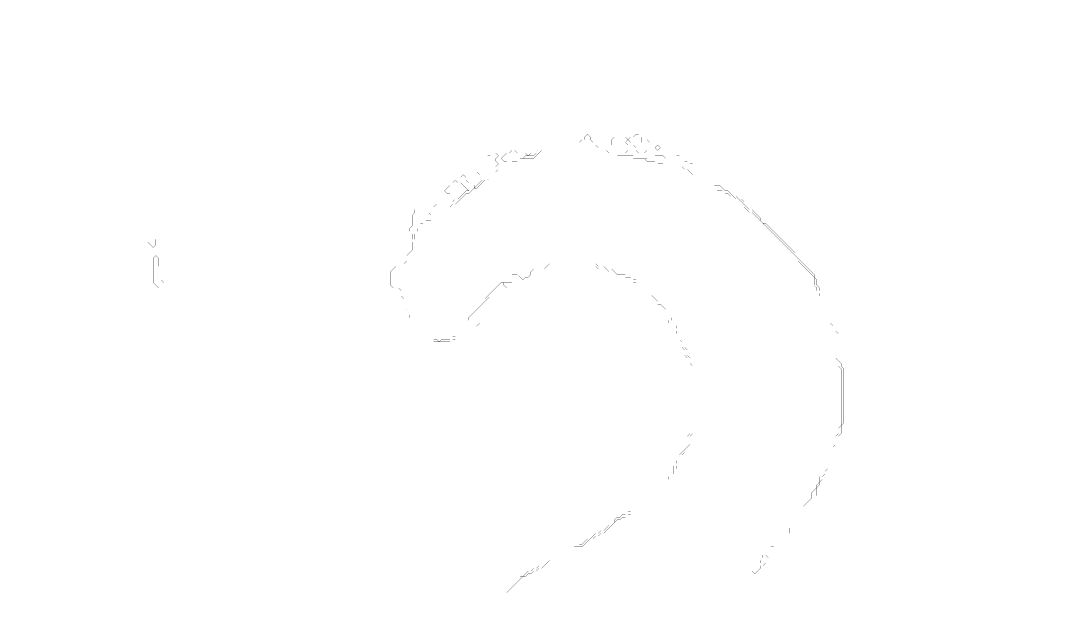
# Model space of a CAD drawing. Header units: metres. Extents: x 0 to 4479, y -4989 to 0.
# Drawn here: x 0 to 4479, y -2494 to 0 of the extents above; entities that cross this region are included whole.
import ezdxf

# ---------------------------------------------------------------- set-up
doc = ezdxf.new("R2010")
doc.units = ezdxf.units.M
doc.layers.add('conductor', color=1, linetype='Continuous')
doc.layers.add('substrate', color=5, linetype='Continuous')

msp = doc.modelspace()

# ---------------------------------------------------------------- linework, layer by layer
at = {"layer": 'conductor', "const_width": 0.5}
for points in [[(4479.2, -2500), (4479.2, -2488.4), (4479.2, -2476.9), (4479.2, -2465.3), (4479.2, -2453.7), (4479.2, -2442.1), (4479.2, -2430.6), (4479.2, -2419), (4479.2, -2407.4), (4479.2, -2395.8), (4479.2, -2384.3), (4479.2, -2372.7), (4479.2, -2361.1), (4479.2, -2349.5), (4479.2, -2338), (4479.2, -2326.4), (4479.2, -2314.8), (4479.2, -2303.2), (4479.2, -2291.7), (4479.2, -2280.1), (4479.2, -2268.5), (4479.2, -2256.9), (4479.2, -2245.4), (4479.2, -2233.8), (4479.2, -2222.2), (4479.2, -2210.6), (4479.2, -2199.1), (4479.2, -2187.5), (4479.2, -2175.9), (4479.2, -2164.4), (4479.2, -2152.8), (4479.2, -2141.2), (4479.2, -2129.6), (4479.2, -2118.1), (4479.2, -2106.5), (4479.2, -2094.9), (4479.2, -2083.3), (4479.2, -2071.8), (4479.2, -2060.2), (4479.2, -2048.6), (4479.2, -2037), (4479.2, -2025.5), (4479.2, -2013.9), (4479.2, -2002.3), (4479.2, -1990.7), (4479.2, -1979.2), (4479.2, -1967.6), (4479.2, -1956), (4479.2, -1944.4), (4479.2, -1932.9), (4479.2, -1921.3), (4479.2, -1909.7), (4479.2, -1898.1), (4479.2, -1886.6), (4479.2, -1875), (4479.2, -1863.4), (4479.2, -1851.9), (4479.2, -1840.3), (4479.2, -1828.7), (4479.2, -1817.1), (4479.2, -1805.6), (4479.2, -1794), (4479.2, -1782.4), (4479.2, -1770.8), (4479.2, -1759.3), (4479.2, -1747.7), (4479.2, -1736.1), (4479.2, -1724.5), (4479.2, -1713), (4479.2, -1701.4), (4479.2, -1689.8), (4479.2, -1678.2), (4479.2, -1666.7), (4479.2, -1655.1), (4479.2, -1643.5), (4479.2, -1631.9), (4479.2, -1620.4), (4479.2, -1608.8), (4479.2, -1597.2), (4479.2, -1585.6), (4479.2, -1574.1), (4479.2, -1562.5), (4479.2, -1550.9), (4479.2, -1539.4), (4479.2, -1527.8), (4479.2, -1516.2), (4479.2, -1504.6), (4479.2, -1493.1), (4479.2, -1481.5), (4479.2, -1469.9), (4479.2, -1458.3), (4479.2, -1446.8), (4479.2, -1435.2), (4479.2, -1423.6), (4479.2, -1412), (4479.2, -1400.5), (4479.2, -1388.9), (4479.2, -1377.3), (4479.2, -1365.7), (4479.2, -1354.2), (4479.2, -1342.6), (4479.2, -1331), (4479.2, -1319.4), (4479.2, -1307.9), (4479.2, -1296.3), (4479.2, -1284.7), (4479.2, -1273.1), (4479.2, -1261.6), (4479.2, -1250), (4479.2, -1238.4), (4479.2, -1226.9), (4479.2, -1215.3), (4479.2, -1203.7), (4479.2, -1192.1), (4479.2, -1180.6), (4479.2, -1169), (4479.2, -1157.4), (4479.2, -1145.8), (4479.2, -1134.3), (4479.2, -1122.7), (4479.2, -1111.1), (4479.2, -1099.5), (4479.2, -1088), (4479.2, -1076.4), (4479.2, -1064.8), (4479.2, -1053.2), (4479.2, -1041.7), (4479.2, -1030.1), (4479.2, -1018.5), (4479.2, -1006.9), (4479.2, -995.4), (4479.2, -983.8), (4479.2, -972.2), (4479.2, -960.6), (4479.2, -949.1), (4479.2, -937.5), (4479.2, -925.9), (4479.2, -914.4), (4479.2, -902.8), (4479.2, -891.2), (4479.2, -879.6), (4479.2, -868.1), (4479.2, -856.5), (4479.2, -844.9), (4479.2, -833.3), (4479.2, -821.8), (4479.2, -810.2), (4479.2, -798.6), (4479.2, -787), (4479.2, -775.5), (4479.2, -763.9), (4479.2, -752.3), (4479.2, -740.7), (4479.2, -729.2), (4479.2, -717.6), (4479.2, -706), (4479.2, -694.4), (4479.2, -682.9), (4479.2, -671.3), (4479.2, -659.7), (4479.2, -648.1), (4479.2, -636.6), (4479.2, -625), (4479.2, -613.4), (4479.2, -601.9), (4479.2, -590.3), (4479.2, -578.7), (4479.2, -567.1), (4479.2, -555.6), (4479.2, -544), (4479.2, -532.4), (4479.2, -520.8), (4479.2, -509.3), (4479.2, -497.7), (4479.2, -486.1), (4479.2, -474.5), (4479.2, -463), (4479.2, -451.4), (4479.2, -439.8), (4479.2, -428.2), (4479.2, -416.7), (4479.2, -405.1), (4479.2, -393.5), (4479.2, -381.9), (4479.2, -370.4), (4479.2, -358.8), (4479.2, -347.2), (4479.2, -335.6), (4479.2, -324.1), (4479.2, -312.5), (4479.2, -300.9), (4479.2, -289.4), (4479.2, -277.8), (4479.2, -266.2), (4479.2, -254.6), (4479.2, -243.1), (4479.2, -231.5), (4479.2, -219.9), (4479.2, -208.3), (4479.2, -196.8), (4479.2, -185.2), (4479.2, -173.6), (4479.2, -162), (4479.2, -150.5), (4479.2, -138.9), (4479.2, -127.3), (4479.2, -115.7), (4479.2, -104.2), (4479.2, -92.6), (4479.2, -81), (4479.2, -69.4), (4479.2, -57.9), (4479.2, -46.3), (4479.2, -34.7), (4479.2, -23.1), (4479.2, -11.6), (4479.2, 0), (4467.6, 0), (4456, 0), (4444.4, 0), (4432.9, 0), (4421.3, 0), (4409.7, 0), (4398.1, 0), (4386.6, 0), (4375, 0), (4363.4, 0), (4351.9, 0), (4340.3, 0), (4328.7, 0), (4317.1, 0), (4305.6, 0), (4294, 0), (4282.4, 0), (4270.8, 0), (4259.3, 0), (4247.7, 0), (4236.1, 0), (4224.5, 0), (4213, 0), (4201.4, 0), (4189.8, 0), (4178.2, 0), (4166.7, 0), (4155.1, 0), (4143.5, 0), (4131.9, 0), (4120.4, 0), (4108.8, 0), (4097.2, 0), (4085.6, 0), (4074.1, 0), (4062.5, 0), (4050.9, 0), (4039.4, 0), (4027.8, 0), (4016.2, 0), (4004.6, 0), (3993.1, 0), (3981.5, 0), (3969.9, 0), (3958.3, 0), (3946.8, 0), (3935.2, 0), (3923.6, 0), (3912, 0), (3900.5, 0), (3888.9, 0), (3877.3, 0), (3865.7, 0), (3854.2, 0), (3842.6, 0), (3831, 0), (3819.4, 0), (3807.9, 0), (3796.3, 0), (3784.7, 0), (3773.1, 0), (3761.6, 0), (3750, 0), (3738.4, 0), (3726.9, 0), (3715.3, 0), (3703.7, 0), (3692.1, 0), (3680.6, 0), (3669, 0), (3657.4, 0), (3645.8, 0), (3634.3, 0), (3622.7, 0), (3611.1, 0), (3599.5, 0), (3588, 0), (3576.4, 0), (3564.8, 0), (3553.2, 0), (3541.7, 0), (3530.1, 0), (3518.5, 0), (3506.9, 0), (3495.4, 0), (3483.8, 0), (3472.2, 0), (3460.6, 0), (3449.1, 0), (3437.5, 0), (3425.9, 0), (3414.4, 0), (3402.8, 0), (3391.2, 0), (3379.6, 0), (3368.1, 0), (3356.5, 0), (3344.9, 0), (3333.3, 0), (3321.8, 0), (3310.2, 0), (3298.6, 0), (3287, 0), (3275.5, 0), (3263.9, 0), (3252.3, 0), (3240.7, 0), (3229.2, 0), (3217.6, 0), (3206, 0), (3194.4, 0), (3182.9, 0), (3171.3, 0), (3159.7, 0), (3148.1, 0), (3136.6, 0), (3125, 0), (3113.4, 0), (3101.9, 0), (3090.3, 0), (3078.7, 0), (3067.1, 0), (3055.6, 0), (3044, 0), (3032.4, 0), (3020.8, 0), (3009.3, 0), (2997.7, 0), (2986.1, 0), (2974.5, 0), (2963, 0), (2951.4, 0), (2939.8, 0), (2928.2, 0), (2916.7, 0), (2905.1, 0), (2893.5, 0), (2881.9, 0), (2870.4, 0), (2858.8, 0), (2847.2, 0), (2835.6, 0), (2824.1, 0), (2812.5, 0), (2800.9, 0), (2789.4, 0), (2777.8, 0), (2766.2, 0), (2754.6, 0), (2743.1, 0), (2731.5, 0), (2719.9, 0), (2708.3, 0), (2696.8, 0), (2685.2, 0), (2673.6, 0), (2662, 0), (2650.5, 0), (2638.9, 0), (2627.3, 0), (2615.7, 0), (2604.2, 0), (2592.6, 0), (2581, 0), (2569.4, 0), (2557.9, 0), (2546.3, 0), (2534.7, 0), (2523.1, 0), (2511.6, 0), (2500, 0), (2488.4, 0), (2476.9, 0), (2465.3, 0), (2453.7, 0), (2442.1, 0), (2430.6, 0), (2419, 0), (2407.4, 0), (2395.8, 0), (2384.3, 0), (2372.7, 0), (2361.1, 0), (2349.5, 0), (2338, 0), (2326.4, 0), (2314.8, 0), (2303.2, 0), (2291.7, 0), (2280.1, 0), (2268.5, 0), (2256.9, 0), (2245.4, 0), (2233.8, 0), (2222.2, 0), (2210.6, 0), (2199.1, 0), (2187.5, 0), (2175.9, 0), (2164.4, 0), (2152.8, 0), (2141.2, 0), (2129.6, 0), (2118.1, 0), (2106.5, 0), (2094.9, 0), (2083.3, 0), (2071.8, 0), (2060.2, 0), (2048.6, 0), (2037, 0), (2025.5, 0), (2013.9, 0), (2002.3, 0), (1990.7, 0), (1979.2, 0), (1967.6, 0), (1956, 0), (1944.4, 0), (1932.9, 0), (1921.3, 0), (1909.7, 0), (1898.1, 0), (1886.6, 0), (1875, 0), (1863.4, 0), (1851.9, 0), (1840.3, 0), (1828.7, 0), (1817.1, 0), (1805.6, 0), (1794, 0), (1782.4, 0), (1770.8, 0), (1759.3, 0), (1747.7, 0), (1736.1, 0), (1724.5, 0), (1713, 0), (1701.4, 0), (1689.8, 0), (1678.2, 0), (1666.7, 0), (1655.1, 0), (1643.5, 0), (1631.9, 0), (1620.4, 0), (1608.8, 0), (1597.2, 0), (1585.6, 0), (1574.1, 0), (1562.5, 0), (1550.9, 0), (1539.4, 0), (1527.8, 0), (1516.2, 0), (1504.6, 0), (1493.1, 0), (1481.5, 0), (1469.9, 0), (1458.3, 0), (1446.8, 0), (1435.2, 0), (1423.6, 0), (1412, 0), (1400.5, 0), (1388.9, 0), (1377.3, 0), (1365.7, 0), (1354.2, 0), (1342.6, 0), (1331, 0), (1319.4, 0), (1307.9, 0), (1296.3, 0), (1284.7, 0), (1273.1, 0), (1261.6, 0), (1250, 0), (1238.4, 0), (1226.9, 0), (1215.3, 0), (1203.7, 0), (1192.1, 0), (1180.6, 0), (1169, 0), (1157.4, 0), (1145.8, 0), (1134.3, 0), (1122.7, 0), (1111.1, 0), (1099.5, 0), (1088, 0), (1076.4, 0), (1064.8, 0), (1053.2, 0), (1041.7, 0), (1030.1, 0), (1018.5, 0), (1006.9, 0), (995.4, 0), (983.8, 0), (972.2, 0), (960.6, 0), (949.1, 0), (937.5, 0), (925.9, 0), (914.4, 0), (902.8, 0), (891.2, 0), (879.6, 0), (868.1, 0), (856.5, 0), (844.9, 0), (833.3, 0), (821.8, 0), (810.2, 0), (798.6, 0), (787, 0), (775.5, 0), (763.9, 0), (752.3, 0), (740.7, 0), (729.2, 0), (717.6, 0), (706, 0), (694.4, 0), (682.9, 0), (671.3, 0), (659.7, 0), (648.1, 0), (636.6, 0), (625, 0), (613.4, 0), (601.9, 0), (590.3, 0), (578.7, 0), (567.1, 0), (555.6, 0), (544, 0), (532.4, 0), (520.8, 0), (509.3, 0), (497.7, 0), (486.1, 0), (474.5, 0), (463, 0), (451.4, 0), (439.8, 0), (428.2, 0), (416.7, 0), (405.1, 0), (393.5, 0), (381.9, 0), (370.4, 0), (358.8, 0), (347.2, 0), (335.6, 0), (324.1, 0), (312.5, 0), (300.9, 0), (289.4, 0), (277.8, 0), (266.2, 0), (254.6, 0), (243.1, 0), (231.5, 0), (219.9, 0), (208.3, 0), (196.8, 0), (185.2, 0), (173.6, 0), (162, 0), (150.5, 0), (138.9, 0), (127.3, 0), (115.7, 0), (104.2, 0), (92.6, 0), (81, 0), (69.4, 0), (57.9, 0), (46.3, 0), (34.7, 0), (23.1, 0), (11.6, 0), (0, 0), (0, -11.6), (0, -23.1), (0, -34.7), (0, -46.3), (0, -57.9), (0, -69.4), (0, -81), (0, -92.6), (0, -104.2), (0, -115.7), (0, -127.3), (0, -138.9), (0, -150.5), (0, -162), (0, -173.6), (0, -185.2), (0, -196.8), (0, -208.3), (0, -219.9), (0, -231.5), (0, -243.1), (0, -254.6), (0, -266.2), (0, -277.8), (0, -289.4), (0, -300.9), (0, -312.5), (0, -324.1), (0, -335.6), (0, -347.2), (0, -358.8), (0, -370.4), (0, -381.9), (0, -393.5), (0, -405.1), (0, -416.7), (0, -428.2), (0, -439.8), (0, -451.4), (0, -463), (0, -474.5), (0, -486.1), (0, -497.7), (0, -509.3), (0, -520.8), (0, -532.4), (0, -544), (0, -555.6), (0, -567.1), (0, -578.7), (0, -590.3), (0, -601.9), (0, -613.4), (0, -625), (0, -636.6), (0, -648.1), (0, -659.7), (0, -671.3), (0, -682.9), (0, -694.4), (0, -706), (0, -717.6), (0, -729.2), (0, -740.7), (0, -752.3), (0, -763.9), (0, -775.5), (0, -787), (0, -798.6), (0, -810.2), (0, -821.8), (0, -833.3), (0, -844.9), (0, -856.5), (0, -868.1), (0, -879.6), (0, -891.2), (0, -902.8), (0, -914.4), (0, -925.9), (0, -937.5), (0, -949.1), (0, -960.6), (0, -972.2), (0, -983.8), (0, -995.4), (0, -1006.9), (0, -1018.5), (0, -1030.1), (0, -1041.7), (0, -1053.2), (0, -1064.8), (0, -1076.4), (0, -1088), (0, -1099.5), (0, -1111.1), (0, -1122.7), (0, -1134.3), (0, -1145.8), (0, -1157.4), (0, -1169), (0, -1180.6), (0, -1192.1), (0, -1203.7), (0, -1215.3), (0, -1226.9), (0, -1238.4), (0, -1250), (0, -1261.6), (0, -1273.1), (0, -1284.7), (0, -1296.3), (0, -1307.9), (0, -1319.4), (0, -1331), (0, -1342.6), (0, -1354.2), (0, -1365.7), (0, -1377.3), (0, -1388.9), (0, -1400.5), (0, -1412), (0, -1423.6), (0, -1435.2), (0, -1446.8), (0, -1458.3), (0, -1469.9), (0, -1481.5), (0, -1493.1), (0, -1504.6), (0, -1516.2), (0, -1527.8), (0, -1539.4), (0, -1550.9), (0, -1562.5), (0, -1574.1), (0, -1585.6), (0, -1597.2), (0, -1608.8), (0, -1620.4), (0, -1631.9), (0, -1643.5), (0, -1655.1), (0, -1666.7), (0, -1678.2), (0, -1689.8), (0, -1701.4), (0, -1713), (0, -1724.5), (0, -1736.1), (0, -1747.7), (0, -1759.3), (0, -1770.8), (0, -1782.4), (0, -1794), (0, -1805.6), (0, -1817.1), (0, -1828.7), (0, -1840.3), (0, -1851.9), (0, -1863.4), (0, -1875), (0, -1886.6), (0, -1898.1), (0, -1909.7), (0, -1921.3), (0, -1932.9), (0, -1944.4), (0, -1956), (0, -1967.6), (0, -1979.2), (0, -1990.7), (0, -2002.3), (0, -2013.9), (0, -2025.5), (0, -2037), (0, -2048.6), (0, -2060.2), (0, -2071.8), (0, -2083.3), (0, -2094.9), (0, -2106.5), (0, -2118.1), (0, -2129.6), (0, -2141.2), (0, -2152.8), (0, -2164.4), (0, -2175.9), (0, -2187.5), (0, -2199.1), (0, -2210.6), (0, -2222.2), (0, -2233.8), (0, -2245.4), (0, -2256.9), (0, -2268.5), (0, -2280.1), (0, -2291.7), (0, -2303.2), (0, -2314.8), (0, -2326.4), (0, -2338), (0, -2349.5), (0, -2361.1), (0, -2372.7), (0, -2384.3), (0, -2395.8), (0, -2407.4), (0, -2419), (0, -2430.6), (0, -2442.1), (0, -2453.7), (0, -2465.3), (0, -2476.9), (0, -2488.4), (0, -2500)], [(1990.7, -2500), (2002.3, -2488.4), (2013.9, -2488.4), (2025.5, -2476.9), (2037, -2465.3), (2048.6, -2465.3), (2060.2, -2453.7), (2071.8, -2442.1), (2083.3, -2442.1), (2094.9, -2430.6), (2106.5, -2419), (2118.1, -2407.4), (2129.6, -2395.8), (2141.2, -2384.3), (2152.8, -2384.3), (2164.4, -2372.7), (2175.9, -2361.1), (2187.5, -2361.1), (2199.1, -2349.5), (2210.6, -2349.5), (2222.2, -2338), (2233.8, -2338), (2245.4, -2338), (2256.9, -2326.4), (2268.5, -2314.8), (2280.1, -2314.8), (2291.7, -2303.2), (2303.2, -2303.2), (2314.8, -2291.7), (2326.4, -2291.7), (2338, -2280.1), (2349.5, -2280.1), (2361.1, -2268.5), (2372.7, -2256.9), (2384.3, -2256.9), (2395.8, -2245.4), (2407.4, -2245.4), (2419, -2233.8), (2430.6, -2222.2), (2442.1, -2222.2), (2453.7, -2210.6), (2465.3, -2199.1), (2476.9, -2199.1), (2488.4, -2187.5), (2500, -2187.5), (2511.6, -2175.9), (2523.1, -2164.4), (2534.7, -2164.4), (2546.3, -2152.8), (2546.3, -2141.2), (2557.9, -2129.6), (2569.4, -2129.6), (2581, -2118.1), (2592.6, -2118.1), (2604.2, -2106.5), (2615.7, -2106.5), (2627.3, -2094.9), (2638.9, -2083.3), (2650.5, -2071.8), (2662, -2071.8), (2673.6, -2060.2), (2685.2, -2048.6), (2696.8, -2048.6), (2708.3, -2037), (2719.9, -2025.5), (2731.5, -2013.9), (2731.5, -2002.3), (2743.1, -1990.7), (2754.6, -1979.2), (2766.2, -1967.6), (2777.8, -1967.6), (2777.8, -1956), (2789.4, -1944.4), (2800.9, -1932.9), (2800.9, -1921.3), (2800.9, -1909.7), (2812.5, -1898.1), (2812.5, -1886.6), (2824.1, -1875), (2824.1, -1863.4), (2835.6, -1851.9), (2847.2, -1840.3), (2858.8, -1828.7), (2858.8, -1817.1), (2858.8, -1805.6), (2858.8, -1794), (2858.8, -1782.4), (2870.4, -1770.8), (2870.4, -1759.3), (2870.4, -1747.7), (2881.9, -1736.1), (2881.9, -1724.5), (2881.9, -1713), (2881.9, -1701.4), (2881.9, -1689.8), (2881.9, -1678.2), (2881.9, -1666.7), (2881.9, -1655.1), (2881.9, -1643.5), (2881.9, -1631.9), (2881.9, -1620.4), (2881.9, -1608.8), (2881.9, -1597.2), (2881.9, -1585.6), (2881.9, -1574.1), (2881.9, -1562.5), (2881.9, -1550.9), (2881.9, -1539.4), (2881.9, -1527.8), (2881.9, -1516.2), (2870.4, -1504.6), (2870.4, -1493.1), (2870.4, -1481.5), (2858.8, -1469.9), (2858.8, -1458.3), (2858.8, -1446.8), (2847.2, -1435.2), (2847.2, -1423.6), (2847.2, -1412), (2835.6, -1400.5), (2835.6, -1388.9), (2835.6, -1377.3), (2824.1, -1365.7), (2824.1, -1354.2), (2812.5, -1342.6), (2812.5, -1331), (2800.9, -1319.4), (2789.4, -1307.9), (2777.8, -1296.3), (2777.8, -1284.7), (2766.2, -1273.1), (2766.2, -1261.6), (2754.6, -1250), (2754.6, -1238.4), (2743.1, -1226.9), (2731.5, -1215.3), (2719.9, -1203.7), (2708.3, -1192.1), (2696.8, -1180.6), (2685.2, -1169), (2673.6, -1157.4), (2662, -1145.8), (2650.5, -1134.3), (2638.9, -1122.7), (2627.3, -1122.7), (2615.7, -1111.1), (2604.2, -1099.5), (2592.6, -1099.5), (2581, -1088), (2569.4, -1088), (2557.9, -1088), (2546.3, -1076.4), (2534.7, -1076.4), (2523.1, -1076.4), (2511.6, -1064.8), (2500, -1064.8), (2488.4, -1064.8), (2476.9, -1064.8), (2465.3, -1053.2), (2453.7, -1053.2), (2442.1, -1053.2), (2430.6, -1053.2), (2419, -1041.7), (2407.4, -1041.7), (2395.8, -1041.7), (2384.3, -1041.7), (2372.7, -1041.7), (2361.1, -1041.7), (2349.5, -1041.7), (2338, -1041.7), (2326.4, -1041.7), (2314.8, -1041.7), (2303.2, -1053.2), (2291.7, -1053.2), (2280.1, -1053.2), (2268.5, -1053.2), (2256.9, -1053.2), (2245.4, -1064.8), (2233.8, -1064.8), (2222.2, -1064.8), (2210.6, -1064.8), (2199.1, -1064.8), (2187.5, -1076.4), (2187.5, -1088), (2175.9, -1099.5), (2164.4, -1099.5), (2152.8, -1111.1), (2141.2, -1099.5), (2129.6, -1088), (2118.1, -1088), (2129.6, -1099.5), (2118.1, -1111.1), (2106.5, -1122.7), (2094.9, -1122.7), (2083.3, -1122.7), (2071.8, -1122.7), (2071.8, -1134.3), (2083.3, -1145.8), (2071.8, -1157.4), (2060.2, -1157.4), (2048.6, -1169), (2037, -1169), (2025.5, -1169), (2013.9, -1180.6), (2002.3, -1192.1), (1990.7, -1203.7), (1990.7, -1215.3), (1990.7, -1226.9), (1990.7, -1238.4), (1990.7, -1250), (1990.7, -1261.6), (1979.2, -1273.1), (1967.6, -1273.1), (1967.6, -1284.7), (1967.6, -1296.3), (1956, -1307.9), (1944.4, -1319.4), (1932.9, -1307.9), (1921.3, -1319.4), (1909.7, -1331), (1898.1, -1331), (1886.6, -1342.6), (1875, -1354.2), (1863.4, -1365.7), (1851.9, -1365.7), (1840.3, -1377.3), (1828.7, -1377.3), (1817.1, -1377.3), (1805.6, -1377.3), (1794, -1377.3), (1782.4, -1377.3), (1770.8, -1377.3), (1759.3, -1365.7), (1747.7, -1354.2), (1736.1, -1342.6), (1724.5, -1331), (1713, -1331), (1701.4, -1319.4), (1689.8, -1307.9), (1678.2, -1307.9), (1666.7, -1296.3), (1655.1, -1284.7), (1655.1, -1273.1), (1643.5, -1261.6), (1631.9, -1261.6), (1620.4, -1250), (1631.9, -1238.4), (1620.4, -1226.9), (1608.8, -1215.3), (1608.8, -1203.7), (1608.8, -1192.1), (1597.2, -1180.6), (1597.2, -1169), (1597.2, -1157.4), (1597.2, -1145.8), (1585.6, -1134.3), (1585.6, -1122.7), (1585.6, -1111.1), (1585.6, -1099.5), (1585.6, -1088), (1585.6, -1076.4), (1597.2, -1064.8), (1608.8, -1053.2), (1608.8, -1041.7), (1608.8, -1030.1), (1608.8, -1018.5), (1608.8, -1006.9), (1620.4, -995.4), (1620.4, -983.8), (1631.9, -972.2), (1643.5, -960.6), (1655.1, -960.6), (1666.7, -949.1), (1678.2, -937.5), (1678.2, -925.9), (1678.2, -914.4), (1666.7, -902.8), (1666.7, -891.2), (1678.2, -879.6), (1678.2, -868.1), (1678.2, -856.5), (1678.2, -844.9), (1678.2, -833.3), (1689.8, -821.8), (1689.8, -810.2), (1701.4, -798.6), (1713, -798.6), (1724.5, -810.2), (1736.1, -821.8), (1747.7, -821.8), (1759.3, -833.3), (1759.3, -821.8), (1770.8, -810.2), (1770.8, -798.6), (1782.4, -787), (1794, -775.5), (1805.6, -775.5), (1817.1, -775.5), (1828.7, -775.5), (1840.3, -775.5), (1851.9, -775.5), (1863.4, -763.9), (1875, -763.9), (1886.6, -752.3), (1898.1, -740.7), (1909.7, -729.2), (1921.3, -729.2), (1909.7, -717.6), (1898.1, -706), (1886.6, -694.4), (1886.6, -682.9), (1886.6, -671.3), (1898.1, -659.7), (1909.7, -671.3), (1909.7, -682.9), (1921.3, -694.4), (1932.9, -694.4), (1944.4, -706), (1944.4, -717.6), (1956, -706), (1967.6, -694.4), (1979.2, -682.9), (1967.6, -671.3), (1967.6, -659.7), (1956, -648.1), (1967.6, -636.6), (1967.6, -625), (1979.2, -613.4), (1979.2, -601.9), (1990.7, -590.3), (2002.3, -578.7), (2013.9, -578.7), (2025.5, -567.1), (2037, -567.1), (2048.6, -578.7), (2037, -590.3), (2037, -601.9), (2048.6, -613.4), (2037, -625), (2025.5, -625), (2037, -625), (2048.6, -636.6), (2037, -648.1), (2025.5, -648.1), (2037, -648.1), (2048.6, -648.1), (2060.2, -636.6), (2071.8, -625), (2083.3, -625), (2094.9, -613.4), (2106.5, -601.9), (2118.1, -601.9), (2106.5, -590.3), (2094.9, -578.7), (2094.9, -567.1), (2106.5, -555.6), (2118.1, -555.6), (2129.6, -567.1), (2129.6, -578.7), (2141.2, -590.3), (2152.8, -590.3), (2164.4, -578.7), (2175.9, -578.7), (2187.5, -578.7), (2199.1, -578.7), (2210.6, -567.1), (2222.2, -567.1), (2233.8, -555.6), (2245.4, -555.6), (2256.9, -555.6), (2268.5, -555.6), (2280.1, -555.6), (2291.7, -544), (2303.2, -544), (2314.8, -544), (2326.4, -555.6), (2338, -555.6), (2349.5, -555.6), (2361.1, -555.6), (2372.7, -555.6), (2384.3, -555.6), (2395.8, -555.6), (2407.4, -555.6), (2419, -555.6), (2430.6, -555.6), (2442.1, -555.6), (2453.7, -555.6), (2465.3, -555.6), (2476.9, -555.6), (2488.4, -555.6), (2500, -555.6), (2511.6, -555.6), (2523.1, -567.1), (2534.7, -567.1), (2546.3, -567.1), (2557.9, -567.1), (2569.4, -567.1), (2581, -567.1), (2592.6, -567.1), (2604.2, -567.1), (2615.7, -578.7), (2627.3, -578.7), (2627.3, -567.1), (2638.9, -555.6), (2650.5, -567.1), (2662, -567.1), (2673.6, -567.1), (2685.2, -555.6), (2696.8, -555.6), (2708.3, -555.6), (2719.9, -567.1), (2719.9, -578.7), (2731.5, -578.7), (2743.1, -578.7), (2754.6, -578.7), (2766.2, -590.3), (2766.2, -578.7), (2777.8, -567.1), (2789.4, -555.6), (2800.9, -567.1), (2812.5, -578.7), (2824.1, -578.7), (2835.6, -590.3), (2847.2, -601.9), (2858.8, -601.9), (2870.4, -613.4), (2881.9, -613.4), (2893.5, -625), (2905.1, -636.6), (2916.7, -648.1), (2928.2, -659.7), (2939.8, -659.7), (2951.4, -671.3), (2951.4, -682.9), (2963, -694.4), (2974.5, -706), (2986.1, -706), (2997.7, -706), (3009.3, -717.6), (3020.8, -729.2), (3032.4, -729.2), (3044, -740.7), (3055.6, -752.3), (3067.1, -752.3), (3078.7, -763.9), (3090.3, -763.9), (3101.9, -775.5), (3101.9, -787), (3113.4, -798.6), (3125, -810.2), (3136.6, -810.2), (3148.1, -821.8), (3159.7, -833.3), (3171.3, -844.9), (3171.3, -856.5), (3182.9, -868.1), (3194.4, -868.1), (3206, -879.6), (3217.6, -891.2), (3229.2, -902.8), (3240.7, -914.4), (3252.3, -925.9), (3263.9, -937.5), (3275.5, -949.1), (3287, -960.6), (3298.6, -972.2), (3310.2, -983.8), (3321.8, -995.4), (3321.8, -1006.9), (3333.3, -1018.5), (3344.9, -1030.1), (3356.5, -1041.7), (3368.1, -1053.2), (3379.6, -1064.8), (3391.2, -1076.4), (3402.8, -1088), (3402.8, -1099.5), (3414.4, -1111.1), (3414.4, -1122.7), (3414.4, -1134.3), (3425.9, -1145.8), (3425.9, -1157.4), (3437.5, -1169), (3437.5, -1180.6), (3449.1, -1192.1), (3449.1, -1203.7), (3460.6, -1215.3), (3460.6, -1226.9), (3472.2, -1238.4), (3472.2, -1250), (3483.8, -1261.6), (3495.4, -1273.1), (3495.4, -1284.7), (3495.4, -1296.3), (3495.4, -1307.9), (3495.4, -1319.4), (3495.4, -1331), (3506.9, -1342.6), (3495.4, -1354.2), (3495.4, -1365.7), (3495.4, -1377.3), (3506.9, -1388.9), (3506.9, -1400.5), (3506.9, -1412), (3506.9, -1423.6), (3506.9, -1435.2), (3506.9, -1446.8), (3506.9, -1458.3), (3518.5, -1469.9), (3518.5, -1481.5), (3530.1, -1493.1), (3530.1, -1504.6), (3530.1, -1516.2), (3530.1, -1527.8), (3530.1, -1539.4), (3530.1, -1550.9), (3530.1, -1562.5), (3530.1, -1574.1), (3530.1, -1585.6), (3530.1, -1597.2), (3530.1, -1608.8), (3530.1, -1620.4), (3530.1, -1631.9), (3530.1, -1643.5), (3530.1, -1655.1), (3530.1, -1666.7), (3530.1, -1678.2), (3530.1, -1689.8), (3530.1, -1701.4), (3530.1, -1713), (3530.1, -1724.5), (3518.5, -1736.1), (3518.5, -1747.7), (3518.5, -1759.3), (3518.5, -1770.8), (3506.9, -1782.4), (3506.9, -1794), (3506.9, -1805.6), (3506.9, -1817.1), (3495.4, -1828.7), (3495.4, -1840.3), (3495.4, -1851.9), (3483.8, -1863.4), (3472.2, -1875), (3472.2, -1886.6), (3472.2, -1898.1), (3460.6, -1909.7), (3460.6, -1921.3), (3449.1, -1932.9), (3449.1, -1944.4), (3437.5, -1956), (3437.5, -1967.6), (3425.9, -1979.2), (3425.9, -1990.7), (3414.4, -2002.3), (3414.4, -2013.9), (3414.4, -2025.5), (3414.4, -2037), (3402.8, -2048.6), (3391.2, -2060.2), (3379.6, -2071.8), (3379.6, -2083.3), (3368.1, -2094.9), (3356.5, -2106.5), (3356.5, -2118.1), (3356.5, -2129.6), (3344.9, -2141.2), (3344.9, -2152.8), (3333.3, -2164.4), (3321.8, -2164.4), (3310.2, -2175.9), (3298.6, -2187.5), (3298.6, -2199.1), (3287, -2210.6), (3275.5, -2222.2), (3263.9, -2233.8), (3252.3, -2245.4), (3240.7, -2256.9), (3229.2, -2268.5), (3217.6, -2280.1), (3206, -2291.7), (3194.4, -2291.7), (3206, -2303.2), (3194.4, -2314.8), (3194.4, -2326.4), (3182.9, -2338), (3171.3, -2338), (3171.3, -2349.5), (3159.7, -2361.1), (3148.1, -2372.7), (3136.6, -2361.1), (3125, -2372.7), (3113.4, -2384.3), (3101.9, -2395.8), (3090.3, -2407.4), (3078.7, -2419), (3067.1, -2430.6), (3055.6, -2442.1), (3044, -2453.7), (3032.4, -2465.3), (3020.8, -2476.9), (3009.3, -2488.4), (2997.7, -2500)]]:
    msp.add_lwpolyline(points, dxfattribs=at)
for points in [[(2419, -497.7), (2430.6, -486.1), (2442.1, -497.7), (2442.1, -509.3), (2453.7, -520.8), (2442.1, -532.4), (2430.6, -544), (2419, -544), (2407.4, -532.4), (2395.8, -520.8), (2407.4, -509.3), (2419, -509.3)], [(2476.9, -486.1), (2488.4, -474.5), (2500, -486.1), (2500, -497.7), (2511.6, -509.3), (2523.1, -520.8), (2523.1, -532.4), (2511.6, -544), (2500, -544), (2488.4, -544), (2476.9, -544), (2465.3, -532.4), (2465.3, -520.8), (2465.3, -509.3), (2465.3, -497.7)], [(2627.3, -497.7), (2638.9, -486.1), (2650.5, -486.1), (2662, -497.7), (2662, -509.3), (2662, -520.8), (2650.5, -532.4), (2638.9, -544), (2627.3, -532.4), (2627.3, -520.8), (2615.7, -520.8), (2604.2, -509.3), (2615.7, -497.7)], [(2534.7, -509.3), (2546.3, -497.7), (2557.9, -497.7), (2569.4, -497.7), (2581, -497.7), (2592.6, -497.7), (2604.2, -509.3), (2592.6, -520.8), (2581, -520.8), (2581, -532.4), (2592.6, -520.8), (2604.2, -532.4), (2604.2, -544), (2604.2, -555.6), (2592.6, -567.1), (2581, -567.1), (2569.4, -567.1), (2557.9, -555.6), (2546.3, -544), (2534.7, -532.4), (2534.7, -520.8)], [(2673.6, -520.8), (2685.2, -509.3), (2696.8, -520.8), (2685.2, -532.4)], [(2719.9, -544), (2731.5, -532.4), (2743.1, -544), (2731.5, -555.6)], [(2071.8, -578.7), (2083.3, -567.1), (2094.9, -578.7), (2094.9, -590.3), (2083.3, -601.9), (2071.8, -601.9), (2060.2, -590.3)], [(2164.4, -567.1), (2175.9, -555.6), (2187.5, -567.1), (2175.9, -578.7)], [(2673.6, -590.3), (2685.2, -590.3)], [(1828.7, -717.6), (1840.3, -706), (1851.9, -717.6), (1851.9, -729.2), (1840.3, -740.7), (1828.7, -740.7), (1817.1, -729.2)], [(1851.9, -694.4), (1863.4, -682.9), (1875, -694.4), (1863.4, -706)], [(544, -937.5), (555.6, -925.9), (567.1, -925.9), (578.7, -937.5), (578.7, -949.1), (578.7, -960.6), (567.1, -972.2), (555.6, -960.6), (544, -949.1)], [(567.1, -1018.5), (578.7, -1006.9), (590.3, -1018.5), (590.3, -1030.1), (590.3, -1041.7), (590.3, -1053.2), (601.9, -1064.8), (601.9, -1076.4), (601.9, -1088), (601.9, -1099.5), (601.9, -1111.1), (613.4, -1122.7), (613.4, -1134.3), (601.9, -1145.8), (590.3, -1145.8), (578.7, -1134.3), (567.1, -1122.7), (567.1, -1111.1), (567.1, -1099.5), (567.1, -1088), (567.1, -1076.4), (567.1, -1064.8), (567.1, -1053.2), (567.1, -1041.7), (567.1, -1030.1)]]:
    msp.add_lwpolyline(points, close=True, dxfattribs=at)
at = {"layer": 'substrate', "const_width": 0.5}
msp.add_lwpolyline([(2939.8, -2546.3), (3136.6, -2349.5), (3148.1, -2349.5), (3171.3, -2326.4), (3171.3, -2314.8), (3182.9, -2303.2), (3182.9, -2291.7), (3217.6, -2256.9), (3229.2, -2256.9), (3298.6, -2187.5), (3298.6, -2175.9), (3321.8, -2152.8), (3321.8, -2141.2), (3344.9, -2118.1), (3344.9, -2106.5), (3356.5, -2094.9), (3356.5, -2083.3), (3391.2, -2048.6), (3391.2, -2025.5), (3414.4, -2002.3), (3414.4, -1990.7), (3425.9, -1979.2), (3425.9, -1956), (3437.5, -1944.4), (3437.5, -1932.9), (3449.1, -1921.3), (3449.1, -1909.7), (3460.6, -1898.1), (3460.6, -1886.6), (3472.2, -1875), (3472.2, -1863.4), (3483.8, -1851.9), (3483.8, -1828.7), (3495.4, -1817.1), (3495.4, -1782.4), (3506.9, -1770.8), (3506.9, -1747.7), (3518.5, -1736.1), (3518.5, -1493.1), (3506.9, -1481.5), (3506.9, -1458.3), (3495.4, -1446.8), (3495.4, -1377.3), (3483.8, -1365.7), (3483.8, -1307.9), (3472.2, -1296.3), (3472.2, -1261.6), (3460.6, -1250), (3460.6, -1238.4), (3449.1, -1226.9), (3449.1, -1215.3), (3437.5, -1203.7), (3437.5, -1192.1), (3425.9, -1180.6), (3425.9, -1169), (3414.4, -1157.4), (3414.4, -1145.8), (3402.8, -1134.3), (3402.8, -1099.5), (3333.3, -1030.1), (3333.3, -1018.5), (3136.6, -821.8), (3125, -821.8), (3101.9, -798.6), (3101.9, -787), (3078.7, -763.9), (3067.1, -763.9), (3055.6, -752.3), (3044, -752.3), (3032.4, -740.7), (3020.8, -740.7), (3009.3, -729.2), (2986.1, -729.2), (2939.8, -682.9), (2928.2, -682.9), (2916.7, -671.3), (2905.1, -671.3), (2893.5, -659.7), (2881.9, -659.7), (2858.8, -636.6), (2847.2, -636.6), (2835.6, -625), (2766.2, -625), (2754.6, -613.4), (2731.5, -613.4), (2719.9, -601.9), (2685.2, -601.9), (2673.6, -590.3), (2627.3, -590.3), (2615.7, -578.7), (2557.9, -578.7), (2546.3, -567.1), (2361.1, -567.1), (2349.5, -555.6), (2280.1, -555.6), (2268.5, -567.1), (2222.2, -567.1), (2199.1, -590.3), (2141.2, -590.3), (2129.6, -601.9), (2118.1, -601.9), (2071.8, -648.1), (2060.2, -648.1), (2048.6, -659.7), (2037, -659.7), (2025.5, -671.3), (2013.9, -671.3), (2002.3, -682.9), (1990.7, -682.9), (1956, -717.6), (1944.4, -717.6), (1921.3, -740.7), (1909.7, -740.7), (1863.4, -787), (1851.9, -787), (1840.3, -798.6), (1817.1, -798.6), (1759.3, -856.5), (1736.1, -856.5), (1724.5, -868.1), (1713, -868.1), (1713, -879.6), (1701.4, -891.2), (1701.4, -902.8), (1689.8, -914.4), (1689.8, -937.5), (1678.2, -949.1), (1678.2, -983.8), (1655.1, -1006.9), (1655.1, -1030.1), (1643.5, -1041.7), (1643.5, -1064.8), (1620.4, -1088), (1620.4, -1145.8), (1631.9, -1157.4), (1631.9, -1180.6), (1643.5, -1192.1), (1643.5, -1226.9), (1655.1, -1238.4), (1655.1, -1250), (1666.7, -1261.6), (1666.7, -1273.1), (1724.5, -1331), (1736.1, -1331), (1770.8, -1365.7), (1782.4, -1365.7), (1794, -1377.3), (1805.6, -1365.7), (1840.3, -1365.7), (1851.9, -1354.2), (1863.4, -1354.2), (1898.1, -1319.4), (1898.1, -1307.9), (1921.3, -1284.7), (1921.3, -1273.1), (1990.7, -1203.7), (1990.7, -1192.1), (2060.2, -1122.7), (2071.8, -1122.7), (2106.5, -1088), (2118.1, -1088), (2129.6, -1076.4), (2152.8, -1076.4), (2164.4, -1064.8), (2187.5, -1064.8), (2199.1, -1053.2), (2256.9, -1053.2), (2268.5, -1041.7), (2326.4, -1041.7), (2338, -1030.1), (2407.4, -1030.1), (2419, -1041.7), (2465.3, -1041.7), (2476.9, -1053.2), (2500, -1053.2), (2511.6, -1064.8), (2534.7, -1064.8), (2546.3, -1076.4), (2569.4, -1076.4), (2581, -1088), (2592.6, -1088), (2604.2, -1099.5), (2615.7, -1099.5), (2627.3, -1111.1), (2638.9, -1111.1), (2731.5, -1203.7), (2731.5, -1215.3), (2743.1, -1215.3), (2766.2, -1238.4), (2766.2, -1250), (2789.4, -1273.1), (2789.4, -1284.7), (2812.5, -1307.9), (2812.5, -1319.4), (2824.1, -1331), (2824.1, -1342.6), (2835.6, -1354.2), (2835.6, -1365.7), (2847.2, -1377.3), (2847.2, -1400.5), (2858.8, -1412), (2858.8, -1435.2), (2870.4, -1446.8), (2870.4, -1469.9), (2881.9, -1481.5), (2881.9, -1527.8), (2893.5, -1539.4), (2893.5, -1736.1), (2881.9, -1747.7), (2881.9, -1770.8), (2870.4, -1782.4), (2870.4, -1817.1), (2858.8, -1828.7), (2858.8, -1840.3), (2835.6, -1863.4), (2835.6, -1875), (2824.1, -1886.6), (2824.1, -1898.1), (2812.5, -1909.7), (2812.5, -1921.3), (2800.9, -1932.9), (2800.9, -1944.4), (2743.1, -2002.3), (2743.1, -2013.9), (2696.8, -2060.2), (2685.2, -2060.2), (2673.6, -2071.8), (2662, -2071.8), (2615.7, -2118.1), (2604.2, -2118.1), (2592.6, -2129.6), (2581, -2129.6), (2569.4, -2141.2), (2557.9, -2141.2), (2500, -2199.1), (2488.4, -2199.1), (2476.9, -2210.6), (2465.3, -2210.6), (2453.7, -2222.2), (2442.1, -2222.2), (2407.4, -2256.9), (2384.3, -2256.9), (2361.1, -2280.1), (2349.5, -2280.1), (2326.4, -2303.2), (2314.8, -2303.2), (2303.2, -2314.8), (2291.7, -2314.8), (2280.1, -2326.4), (2268.5, -2326.4), (2256.9, -2338), (2245.4, -2338), (2233.8, -2349.5), (2222.2, -2349.5), (2210.6, -2361.1), (2199.1, -2361.1), (2187.5, -2372.7), (2175.9, -2372.7), (2164.4, -2384.3), (2152.8, -2384.3), (2083.3, -2453.7), (2071.8, -2453.7), (2060.2, -2465.3), (2048.6, -2465.3), (2013.9, -2500)], dxfattribs=at)

doc.saveas('drawing.dxf')
